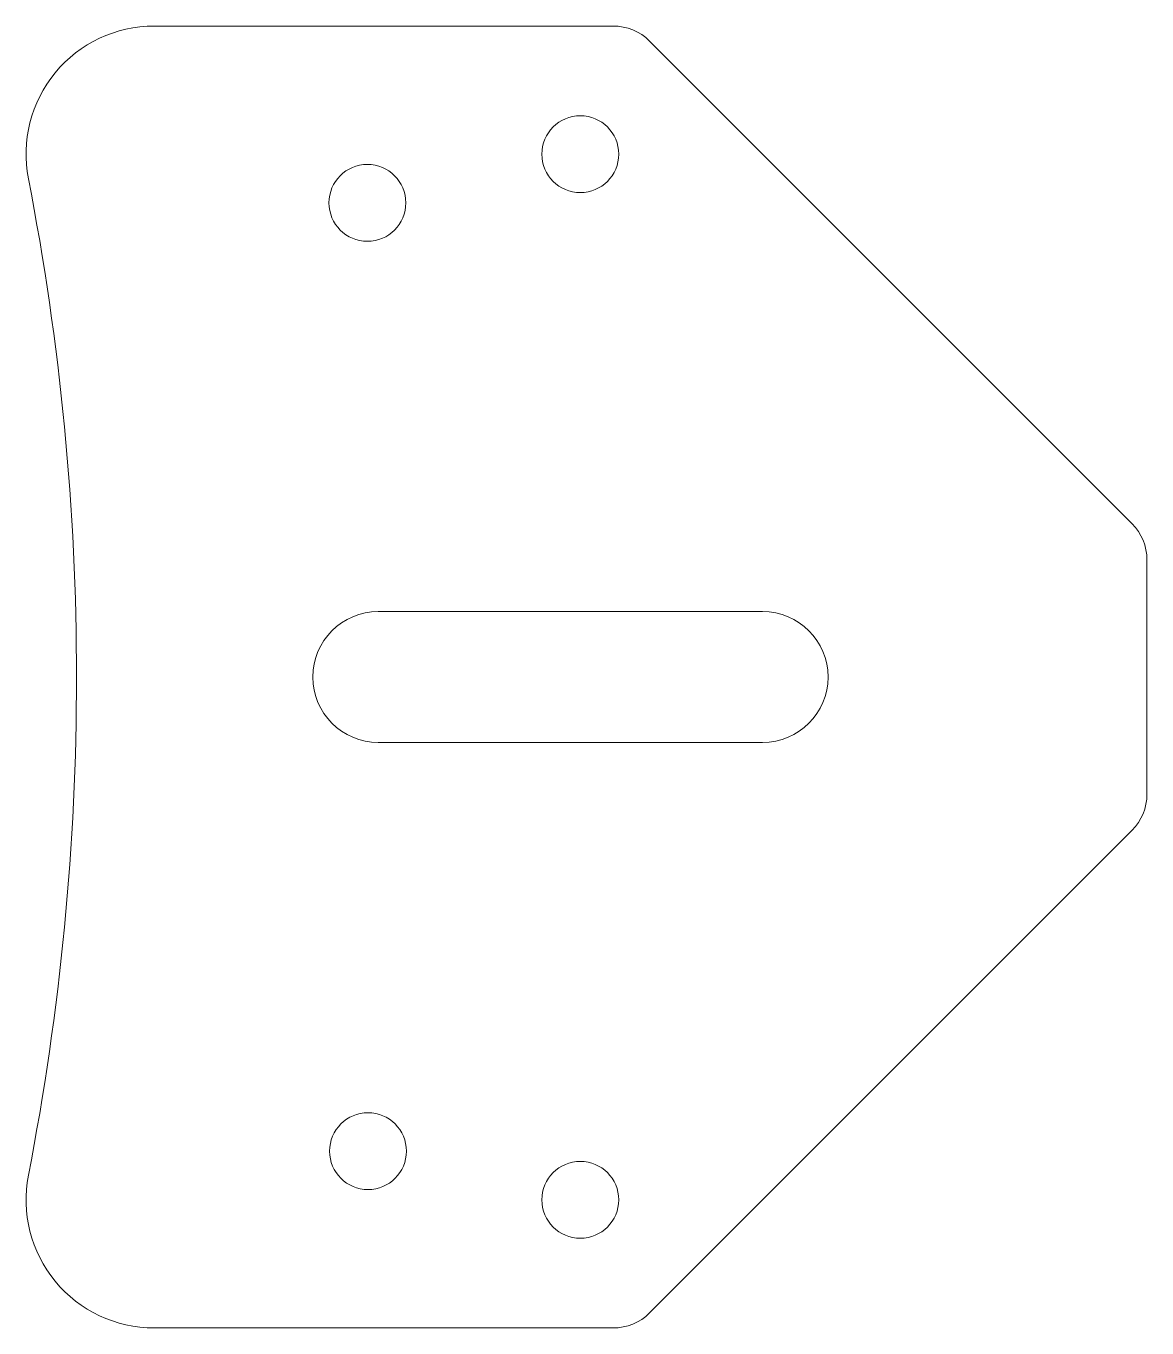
# Model space of a CAD drawing. Header units: millimetres. Extents: x -21.2 to 22.5, y -25.4 to 25.4.
import ezdxf

# ---------------------------------------------------------------- set-up
doc = ezdxf.new("R2010")
doc.units = ezdxf.units.MM

msp = doc.modelspace()

# ---------------------------------------------------------------- linework, layer by layer
at = {"color": 7, "linetype": 'Continuous', "lineweight": 15}
for p, q in [((1.672, 25.4), (-16.244, 25.4)), ((21.914, 5.986), (3.086, 24.814)), ((22.5, -4.572), (22.5, 4.572)), ((7.5, 2.553), (-7.5, 2.553)), ((-7.5, -2.553), (7.5, -2.553)), ((3.086, -24.814), (21.914, -5.986)), ((-16.244, -25.4), (1.672, -25.4))]:
    msp.add_line(p, q, dxfattribs=at)
for centre in [(0.386, 20.4), (-7.923, 18.5), (-7.899, -18.5), (0.386, -20.4)]:
    msp.add_circle(centre, 1.5, dxfattribs=at)
for centre, radius, start, end in [((1.672, 23.4), 2, 45, 90), ((-16.244, 20.4), 5, 90, 191.0327), ((-120.874, 0), 101.6, 348.96728, 11.03272), ((20.5, 4.572), 2, 0, 45), ((-7.5, 0), 2.553, 90, 270), ((7.5, 0), 2.553, 270, 90), ((20.5, -4.572), 2, 315, 0), ((-16.244, -20.4), 5, 168.9673, 270), ((1.672, -23.4), 2, 270, 315)]:
    msp.add_arc(centre, radius, start, end, dxfattribs=at)

doc.saveas('drawing.dxf')
